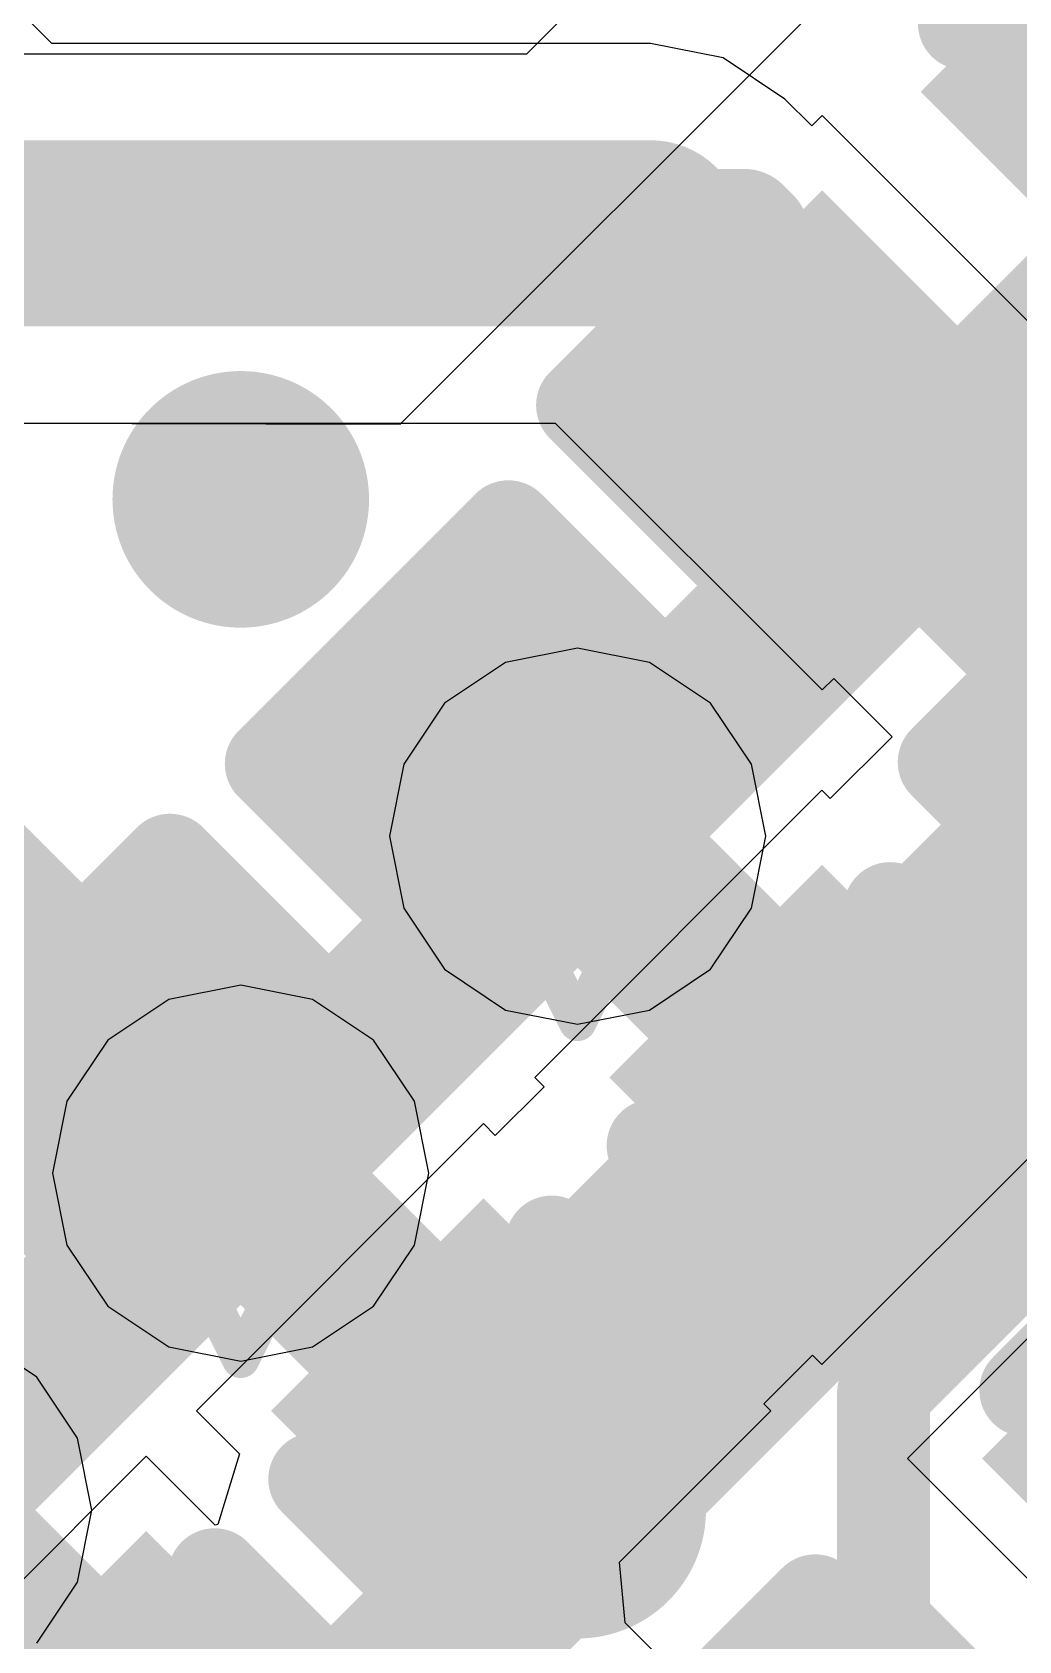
# Model space of a CAD drawing. Header units: inches. Extents: x -6 to 283, y -12 to 154.
# Drawn here: x 50.446 to 51.792, y 9.936 to 12.131 of the extents above; entities that cross this region are included whole.
import ezdxf

# ---------------------------------------------------------------- set-up
doc = ezdxf.new("R2010")
doc.units = ezdxf.units.IN
for name, color, linetype in [('Bottom Layer', 5, 'Continuous'), ('Bottom Overlay', 54, 'Continuous'), ('Bottom Paste', 16, 'Continuous'), ('Bottom Solder', 6, 'Continuous'), ('Drill Drawing', 1, 'Continuous'), ('GND-1', 16, 'Continuous'), ('GND-2', 90, 'Continuous'), ('GND-3', 216, 'Continuous'), ('GND-4', 54, 'Continuous'), ('PWR-1', 156, 'Continuous'), ('PWR-2', 130, 'Continuous'), ('Signal L1', 76, 'Continuous'), ('Signal L2', 6, 'Continuous'), ('Top Layer', 1, 'Continuous'), ('Top Paste', 8, 'Continuous'), ('Top Solder', 216, 'Continuous'), ('Via Holes', 16, 'Continuous')]:
    doc.layers.add(name, color=color, linetype=linetype)

# ---------------------------------------------------------------- blocks, each defined once
blk = doc.blocks.new('BGA_565_15_5_14_4__57')
at = {"layer": 'Top Layer'}
h = blk.add_hatch(color=1, dxfattribs=at)
edge = h.paths.add_edge_path()
edge.add_arc((0.32500062, -3.5749992), 0.12499848, 0, 360)
h = blk.add_hatch(color=1, dxfattribs=at)
edge = h.paths.add_edge_path()
edge.add_arc((0.9749993199999999, -3.5749992), 0.12499848, 0, 360)
h = blk.add_hatch(color=1, dxfattribs=at)
edge = h.paths.add_edge_path()
edge.add_arc((-0.32500062, -4.22500044), 0.12499848, 0, 360)
h = blk.add_hatch(color=1, dxfattribs=at)
edge = h.paths.add_edge_path()
edge.add_arc((0.32500062, -4.22500044), 0.12499848, 0, 360)
h = blk.add_hatch(color=1, dxfattribs=at)
edge = h.paths.add_edge_path()
edge.add_arc((0.9749993199999999, -4.22500044), 0.12499848, 0, 360)
h = blk.add_hatch(color=1, dxfattribs=at)
edge = h.paths.add_edge_path()
edge.add_arc((0.32500062, -4.87499914), 0.12499848, 0, 360)
at = {"layer": 'Top Paste'}
h = blk.add_hatch(color=8, dxfattribs=at)
edge = h.paths.add_edge_path()
edge.add_arc((0.32500062, -3.5749992), 0.12499848, 0, 360)
h = blk.add_hatch(color=8, dxfattribs=at)
edge = h.paths.add_edge_path()
edge.add_arc((0.9749993199999999, -3.5749992), 0.12499848, 0, 360)
h = blk.add_hatch(color=8, dxfattribs=at)
edge = h.paths.add_edge_path()
edge.add_arc((-0.32500062, -4.22500044), 0.12499848, 0, 360)
h = blk.add_hatch(color=8, dxfattribs=at)
edge = h.paths.add_edge_path()
edge.add_arc((0.32500062, -4.22500044), 0.12499848, 0, 360)
h = blk.add_hatch(color=8, dxfattribs=at)
edge = h.paths.add_edge_path()
edge.add_arc((0.9749993199999999, -4.22500044), 0.12499848, 0, 360)
h = blk.add_hatch(color=8, dxfattribs=at)
edge = h.paths.add_edge_path()
edge.add_arc((0.32500062, -4.87499914), 0.12499848, 0, 360)
at = {"layer": 'Top Solder'}
h = blk.add_hatch(color=216, dxfattribs=at)
edge = h.paths.add_edge_path()
edge.add_arc((0.32500062, -3.5749992), 0.17499838, 0, 360)
h = blk.add_hatch(color=216, dxfattribs=at)
edge = h.paths.add_edge_path()
edge.add_arc((0.9749993199999999, -3.5749992), 0.17499838, 0, 360)
h = blk.add_hatch(color=216, dxfattribs=at)
edge = h.paths.add_edge_path()
edge.add_arc((-0.32500062, -4.22500044), 0.17499838, 0, 360)
h = blk.add_hatch(color=216, dxfattribs=at)
edge = h.paths.add_edge_path()
edge.add_arc((0.32500062, -4.22500044), 0.17499838, 0, 360)
h = blk.add_hatch(color=216, dxfattribs=at)
edge = h.paths.add_edge_path()
edge.add_arc((0.9749993199999999, -4.22500044), 0.17499838, 0, 360)
h = blk.add_hatch(color=216, dxfattribs=at)
edge = h.paths.add_edge_path()
edge.add_arc((0.32500062, -4.87499914), 0.17499838, 0, 360)
blk = doc.blocks.new('CAP_0201_B_315')
at = {"layer": 'Bottom Layer'}
for points in [[(-0.44999656, 0.1499997), (-0.14999716, 0.1499997), (-0.14999716, -0.1499997), (-0.44999656, -0.1499997)], [(0.14999716, 0.1499997), (0.44999656, 0.1499997), (0.44999656, -0.1499997), (0.14999716, -0.1499997)]]:
    blk.add_hatch(color=5, dxfattribs=at).paths.add_polyline_path(points)
at = {"layer": 'Bottom Paste'}
for points in [[(-0.44999656, 0.1499997), (-0.14999716, 0.1499997), (-0.14999716, -0.1499997), (-0.44999656, -0.1499997)], [(0.14999716, 0.1499997), (0.44999656, 0.1499997), (0.44999656, -0.1499997), (0.14999716, -0.1499997)]]:
    blk.add_hatch(color=16, dxfattribs=at).paths.add_polyline_path(points)
at = {"layer": 'Bottom Solder'}
for points in [[(-0.50499772, 0.20500086), (-0.094996, 0.20500086), (-0.094996, -0.20500086), (-0.50499772, -0.20500086)], [(0.094996, 0.20500086), (0.50499772, 0.20500086), (0.50499772, -0.20500086), (0.094996, -0.20500086)]]:
    blk.add_hatch(color=6, dxfattribs=at).paths.add_polyline_path(points)
at = {"layer": 'Bottom Overlay'}
for points in [[(-0.2032, 0.2286, 0.127, 0.127, 0), (-0.5334, 0.2286, 0.127, 0.127, 0)], [(-0.5334, -0.2286, 0.127, 0.127, 0), (-0.5334, 0.2286, 0.127, 0.127, 0)], [(0.5334, 0.2286, 0.127, 0.127, 0), (0.2032, 0.2286, 0.127, 0.127, 0)], [(0.5334, -0.2286, 0.127, 0.127, 0), (0.5334, 0.2286, 0.127, 0.127, 0)], [(-0.2032, -0.2286, 0.127, 0.127, 0), (-0.5334, -0.2286, 0.127, 0.127, 0)], [(0.5334, -0.2286, 0.127, 0.127, 0), (0.2032, -0.2286, 0.127, 0.127, 0)]]:
    blk.add_lwpolyline(points, format="xyseb", dxfattribs=at)
for points in [[(-0.5651499999999999, 0.2286, 0.0635, 0.0635, 1), (-0.5016499999999999, 0.2286, 0.0635, 0.0635, 1)], [(-0.5651499999999999, 0.2286, 0.0635, 0.0635, 1), (-0.5016499999999999, 0.2286, 0.0635, 0.0635, 1)], [(-0.23495, 0.2286, 0.0635, 0.0635, 1), (-0.17145, 0.2286, 0.0635, 0.0635, 1)], [(0.17145, 0.2286, 0.0635, 0.0635, 1), (0.23495, 0.2286, 0.0635, 0.0635, 1)], [(0.5016499999999999, 0.2286, 0.0635, 0.0635, 1), (0.5651499999999999, 0.2286, 0.0635, 0.0635, 1)], [(0.5016499999999999, 0.2286, 0.0635, 0.0635, 1), (0.5651499999999999, 0.2286, 0.0635, 0.0635, 1)], [(-0.5651499999999999, -0.2286, 0.0635, 0.0635, 1), (-0.5016499999999999, -0.2286, 0.0635, 0.0635, 1)], [(-0.5651499999999999, -0.2286, 0.0635, 0.0635, 1), (-0.5016499999999999, -0.2286, 0.0635, 0.0635, 1)], [(-0.23495, -0.2286, 0.0635, 0.0635, 1), (-0.17145, -0.2286, 0.0635, 0.0635, 1)], [(0.17145, -0.2286, 0.0635, 0.0635, 1), (0.23495, -0.2286, 0.0635, 0.0635, 1)], [(0.5016499999999999, -0.2286, 0.0635, 0.0635, 1), (0.5651499999999999, -0.2286, 0.0635, 0.0635, 1)], [(0.5016499999999999, -0.2286, 0.0635, 0.0635, 1), (0.5651499999999999, -0.2286, 0.0635, 0.0635, 1)]]:
    blk.add_lwpolyline(points, format="xyseb", close=True, dxfattribs=at)
blk = doc.blocks.new('CAP_0201_B_317')
at = {"layer": 'Bottom Layer'}
for points in [[(-0.44999656, 0.1499997), (-0.14999716, 0.1499997), (-0.14999716, -0.1499997), (-0.44999656, -0.1499997)], [(0.14999716, 0.1499997), (0.44999656, 0.1499997), (0.44999656, -0.1499997), (0.14999716, -0.1499997)]]:
    blk.add_hatch(color=5, dxfattribs=at).paths.add_polyline_path(points)
at = {"layer": 'Bottom Paste'}
for points in [[(-0.44999656, 0.1499997), (-0.14999716, 0.1499997), (-0.14999716, -0.1499997), (-0.44999656, -0.1499997)], [(0.14999716, 0.1499997), (0.44999656, 0.1499997), (0.44999656, -0.1499997), (0.14999716, -0.1499997)]]:
    blk.add_hatch(color=16, dxfattribs=at).paths.add_polyline_path(points)
at = {"layer": 'Bottom Solder'}
for points in [[(-0.50499772, 0.20500086), (-0.094996, 0.20500086), (-0.094996, -0.20500086), (-0.50499772, -0.20500086)], [(0.094996, 0.20500086), (0.50499772, 0.20500086), (0.50499772, -0.20500086), (0.094996, -0.20500086)]]:
    blk.add_hatch(color=6, dxfattribs=at).paths.add_polyline_path(points)
at = {"layer": 'Bottom Overlay'}
for points in [[(-0.5334, 0.2286, 0.127, 0.127, 0), (-0.2032, 0.2286, 0.127, 0.127, 0)], [(-0.5334, -0.2286, 0.127, 0.127, 0), (-0.5334, 0.2286, 0.127, 0.127, 0)], [(0.2032, 0.2286, 0.127, 0.127, 0), (0.5334, 0.2286, 0.127, 0.127, 0)], [(0.5334, -0.2286, 0.127, 0.127, 0), (0.5334, 0.2286, 0.127, 0.127, 0)], [(-0.5334, -0.2286, 0.127, 0.127, 0), (-0.2032, -0.2286, 0.127, 0.127, 0)], [(0.2032, -0.2286, 0.127, 0.127, 0), (0.5334, -0.2286, 0.127, 0.127, 0)]]:
    blk.add_lwpolyline(points, format="xyseb", dxfattribs=at)
for points in [[(-0.5651499999999999, 0.2286, 0.0635, 0.0635, 1), (-0.5016499999999999, 0.2286, 0.0635, 0.0635, 1)], [(-0.5651499999999999, 0.2286, 0.0635, 0.0635, 1), (-0.5016499999999999, 0.2286, 0.0635, 0.0635, 1)], [(-0.23495, 0.2286, 0.0635, 0.0635, 1), (-0.17145, 0.2286, 0.0635, 0.0635, 1)], [(0.17145, 0.2286, 0.0635, 0.0635, 1), (0.23495, 0.2286, 0.0635, 0.0635, 1)], [(0.5016499999999999, 0.2286, 0.0635, 0.0635, 1), (0.5651499999999999, 0.2286, 0.0635, 0.0635, 1)], [(0.5016499999999999, 0.2286, 0.0635, 0.0635, 1), (0.5651499999999999, 0.2286, 0.0635, 0.0635, 1)], [(-0.5651499999999999, -0.2286, 0.0635, 0.0635, 1), (-0.5016499999999999, -0.2286, 0.0635, 0.0635, 1)], [(-0.5651499999999999, -0.2286, 0.0635, 0.0635, 1), (-0.5016499999999999, -0.2286, 0.0635, 0.0635, 1)], [(-0.23495, -0.2286, 0.0635, 0.0635, 1), (-0.17145, -0.2286, 0.0635, 0.0635, 1)], [(0.17145, -0.2286, 0.0635, 0.0635, 1), (0.23495, -0.2286, 0.0635, 0.0635, 1)], [(0.5016499999999999, -0.2286, 0.0635, 0.0635, 1), (0.5651499999999999, -0.2286, 0.0635, 0.0635, 1)], [(0.5016499999999999, -0.2286, 0.0635, 0.0635, 1), (0.5651499999999999, -0.2286, 0.0635, 0.0635, 1)]]:
    blk.add_lwpolyline(points, format="xyseb", close=True, dxfattribs=at)
blk = doc.blocks.new('CAP_0201_B_320')
at = {"layer": 'Bottom Layer'}
for points in [[(-0.44999656, 0.1499997), (-0.14999716, 0.1499997), (-0.14999716, -0.1499997), (-0.44999656, -0.1499997)], [(0.14999716, 0.1499997), (0.44999656, 0.1499997), (0.44999656, -0.1499997), (0.14999716, -0.1499997)]]:
    blk.add_hatch(color=5, dxfattribs=at).paths.add_polyline_path(points)
at = {"layer": 'Bottom Paste'}
for points in [[(-0.44999656, 0.1499997), (-0.14999716, 0.1499997), (-0.14999716, -0.1499997), (-0.44999656, -0.1499997)], [(0.14999716, 0.1499997), (0.44999656, 0.1499997), (0.44999656, -0.1499997), (0.14999716, -0.1499997)]]:
    blk.add_hatch(color=16, dxfattribs=at).paths.add_polyline_path(points)
at = {"layer": 'Bottom Solder'}
for points in [[(-0.50499772, 0.20500086), (-0.094996, 0.20500086), (-0.094996, -0.20500086), (-0.50499772, -0.20500086)], [(0.094996, 0.20500086), (0.50499772, 0.20500086), (0.50499772, -0.20500086), (0.094996, -0.20500086)]]:
    blk.add_hatch(color=6, dxfattribs=at).paths.add_polyline_path(points)
at = {"layer": 'Bottom Overlay'}
for points in [[(-0.2032, 0.2286, 0.127, 0.127, 0), (-0.5334, 0.2286, 0.127, 0.127, 0)], [(-0.5334, 0.2286, 0.127, 0.127, 0), (-0.5334, -0.2286, 0.127, 0.127, 0)], [(0.5334, 0.2286, 0.127, 0.127, 0), (0.2032, 0.2286, 0.127, 0.127, 0)], [(0.5334, 0.2286, 0.127, 0.127, 0), (0.5334, -0.2286, 0.127, 0.127, 0)], [(-0.2032, -0.2286, 0.127, 0.127, 0), (-0.5334, -0.2286, 0.127, 0.127, 0)], [(0.5334, -0.2286, 0.127, 0.127, 0), (0.2032, -0.2286, 0.127, 0.127, 0)]]:
    blk.add_lwpolyline(points, format="xyseb", dxfattribs=at)
for points in [[(-0.5651499999999999, 0.2286, 0.0635, 0.0635, 1), (-0.5016499999999999, 0.2286, 0.0635, 0.0635, 1)], [(-0.5651499999999999, 0.2286, 0.0635, 0.0635, 1), (-0.5016499999999999, 0.2286, 0.0635, 0.0635, 1)], [(-0.23495, 0.2286, 0.0635, 0.0635, 1), (-0.17145, 0.2286, 0.0635, 0.0635, 1)], [(0.17145, 0.2286, 0.0635, 0.0635, 1), (0.23495, 0.2286, 0.0635, 0.0635, 1)], [(0.5016499999999999, 0.2286, 0.0635, 0.0635, 1), (0.5651499999999999, 0.2286, 0.0635, 0.0635, 1)], [(0.5016499999999999, 0.2286, 0.0635, 0.0635, 1), (0.5651499999999999, 0.2286, 0.0635, 0.0635, 1)], [(-0.5651499999999999, -0.2286, 0.0635, 0.0635, 1), (-0.5016499999999999, -0.2286, 0.0635, 0.0635, 1)], [(-0.5651499999999999, -0.2286, 0.0635, 0.0635, 1), (-0.5016499999999999, -0.2286, 0.0635, 0.0635, 1)], [(-0.23495, -0.2286, 0.0635, 0.0635, 1), (-0.17145, -0.2286, 0.0635, 0.0635, 1)], [(0.17145, -0.2286, 0.0635, 0.0635, 1), (0.23495, -0.2286, 0.0635, 0.0635, 1)], [(0.5016499999999999, -0.2286, 0.0635, 0.0635, 1), (0.5651499999999999, -0.2286, 0.0635, 0.0635, 1)], [(0.5016499999999999, -0.2286, 0.0635, 0.0635, 1), (0.5651499999999999, -0.2286, 0.0635, 0.0635, 1)]]:
    blk.add_lwpolyline(points, format="xyseb", close=True, dxfattribs=at)
blk = doc.blocks.new('CAP_0201_B_321')
at = {"layer": 'Bottom Layer'}
for points in [[(-0.44999656, 0.1499997), (-0.14999716, 0.1499997), (-0.14999716, -0.1499997), (-0.44999656, -0.1499997)], [(0.14999716, 0.1499997), (0.44999656, 0.1499997), (0.44999656, -0.1499997), (0.14999716, -0.1499997)]]:
    blk.add_hatch(color=5, dxfattribs=at).paths.add_polyline_path(points)
at = {"layer": 'Bottom Paste'}
for points in [[(-0.44999656, 0.1499997), (-0.14999716, 0.1499997), (-0.14999716, -0.1499997), (-0.44999656, -0.1499997)], [(0.14999716, 0.1499997), (0.44999656, 0.1499997), (0.44999656, -0.1499997), (0.14999716, -0.1499997)]]:
    blk.add_hatch(color=16, dxfattribs=at).paths.add_polyline_path(points)
at = {"layer": 'Bottom Solder'}
for points in [[(-0.50499772, 0.20500086), (-0.094996, 0.20500086), (-0.094996, -0.20500086), (-0.50499772, -0.20500086)], [(0.094996, 0.20500086), (0.50499772, 0.20500086), (0.50499772, -0.20500086), (0.094996, -0.20500086)]]:
    blk.add_hatch(color=6, dxfattribs=at).paths.add_polyline_path(points)
at = {"layer": 'Bottom Overlay'}
for points in [[(-0.2032, 0.2286, 0.127, 0.127, 0), (-0.5334, 0.2286, 0.127, 0.127, 0)], [(-0.5334, -0.2286, 0.127, 0.127, 0), (-0.5334, 0.2286, 0.127, 0.127, 0)], [(0.5334, 0.2286, 0.127, 0.127, 0), (0.2032, 0.2286, 0.127, 0.127, 0)], [(0.5334, -0.2286, 0.127, 0.127, 0), (0.5334, 0.2286, 0.127, 0.127, 0)], [(-0.2032, -0.2286, 0.127, 0.127, 0), (-0.5334, -0.2286, 0.127, 0.127, 0)], [(0.5334, -0.2286, 0.127, 0.127, 0), (0.2032, -0.2286, 0.127, 0.127, 0)]]:
    blk.add_lwpolyline(points, format="xyseb", dxfattribs=at)
for points in [[(-0.5651499999999999, 0.2286, 0.0635, 0.0635, 1), (-0.5016499999999999, 0.2286, 0.0635, 0.0635, 1)], [(-0.5651499999999999, 0.2286, 0.0635, 0.0635, 1), (-0.5016499999999999, 0.2286, 0.0635, 0.0635, 1)], [(-0.23495, 0.2286, 0.0635, 0.0635, 1), (-0.17145, 0.2286, 0.0635, 0.0635, 1)], [(0.17145, 0.2286, 0.0635, 0.0635, 1), (0.23495, 0.2286, 0.0635, 0.0635, 1)], [(0.5016499999999999, 0.2286, 0.0635, 0.0635, 1), (0.5651499999999999, 0.2286, 0.0635, 0.0635, 1)], [(0.5016499999999999, 0.2286, 0.0635, 0.0635, 1), (0.5651499999999999, 0.2286, 0.0635, 0.0635, 1)], [(-0.5651499999999999, -0.2286, 0.0635, 0.0635, 1), (-0.5016499999999999, -0.2286, 0.0635, 0.0635, 1)], [(-0.5651499999999999, -0.2286, 0.0635, 0.0635, 1), (-0.5016499999999999, -0.2286, 0.0635, 0.0635, 1)], [(-0.23495, -0.2286, 0.0635, 0.0635, 1), (-0.17145, -0.2286, 0.0635, 0.0635, 1)], [(0.17145, -0.2286, 0.0635, 0.0635, 1), (0.23495, -0.2286, 0.0635, 0.0635, 1)], [(0.5016499999999999, -0.2286, 0.0635, 0.0635, 1), (0.5651499999999999, -0.2286, 0.0635, 0.0635, 1)], [(0.5016499999999999, -0.2286, 0.0635, 0.0635, 1), (0.5651499999999999, -0.2286, 0.0635, 0.0635, 1)]]:
    blk.add_lwpolyline(points, format="xyseb", close=True, dxfattribs=at)
blk = doc.blocks.new('CAP_0201_B_329')
at = {"layer": 'Bottom Layer'}
for points in [[(-0.44999656, 0.1499997), (-0.14999716, 0.1499997), (-0.14999716, -0.1499997), (-0.44999656, -0.1499997)], [(0.14999716, 0.1499997), (0.44999656, 0.1499997), (0.44999656, -0.1499997), (0.14999716, -0.1499997)]]:
    blk.add_hatch(color=5, dxfattribs=at).paths.add_polyline_path(points)
at = {"layer": 'Bottom Paste'}
for points in [[(-0.44999656, 0.1499997), (-0.14999716, 0.1499997), (-0.14999716, -0.1499997), (-0.44999656, -0.1499997)], [(0.14999716, 0.1499997), (0.44999656, 0.1499997), (0.44999656, -0.1499997), (0.14999716, -0.1499997)]]:
    blk.add_hatch(color=16, dxfattribs=at).paths.add_polyline_path(points)
at = {"layer": 'Bottom Solder'}
for points in [[(-0.50499772, 0.20500086), (-0.094996, 0.20500086), (-0.094996, -0.20500086), (-0.50499772, -0.20500086)], [(0.094996, 0.20500086), (0.50499772, 0.20500086), (0.50499772, -0.20500086), (0.094996, -0.20500086)]]:
    blk.add_hatch(color=6, dxfattribs=at).paths.add_polyline_path(points)
at = {"layer": 'Bottom Overlay'}
for points in [[(-0.5334, 0.2286, 0.127, 0.127, 0), (-0.2032, 0.2286, 0.127, 0.127, 0)], [(-0.5334, 0.2286, 0.127, 0.127, 0), (-0.5334, -0.2286, 0.127, 0.127, 0)], [(0.2032, 0.2286, 0.127, 0.127, 0), (0.5334, 0.2286, 0.127, 0.127, 0)], [(0.5334, 0.2286, 0.127, 0.127, 0), (0.5334, -0.2286, 0.127, 0.127, 0)], [(-0.5334, -0.2286, 0.127, 0.127, 0), (-0.2032, -0.2286, 0.127, 0.127, 0)], [(0.2032, -0.2286, 0.127, 0.127, 0), (0.5334, -0.2286, 0.127, 0.127, 0)]]:
    blk.add_lwpolyline(points, format="xyseb", dxfattribs=at)
for points in [[(-0.5651499999999999, 0.2286, 0.0635, 0.0635, 1), (-0.5016499999999999, 0.2286, 0.0635, 0.0635, 1)], [(-0.5651499999999999, 0.2286, 0.0635, 0.0635, 1), (-0.5016499999999999, 0.2286, 0.0635, 0.0635, 1)], [(-0.23495, 0.2286, 0.0635, 0.0635, 1), (-0.17145, 0.2286, 0.0635, 0.0635, 1)], [(0.17145, 0.2286, 0.0635, 0.0635, 1), (0.23495, 0.2286, 0.0635, 0.0635, 1)], [(0.5016499999999999, 0.2286, 0.0635, 0.0635, 1), (0.5651499999999999, 0.2286, 0.0635, 0.0635, 1)], [(0.5016499999999999, 0.2286, 0.0635, 0.0635, 1), (0.5651499999999999, 0.2286, 0.0635, 0.0635, 1)], [(-0.5651499999999999, -0.2286, 0.0635, 0.0635, 1), (-0.5016499999999999, -0.2286, 0.0635, 0.0635, 1)], [(-0.5651499999999999, -0.2286, 0.0635, 0.0635, 1), (-0.5016499999999999, -0.2286, 0.0635, 0.0635, 1)], [(-0.23495, -0.2286, 0.0635, 0.0635, 1), (-0.17145, -0.2286, 0.0635, 0.0635, 1)], [(0.17145, -0.2286, 0.0635, 0.0635, 1), (0.23495, -0.2286, 0.0635, 0.0635, 1)], [(0.5016499999999999, -0.2286, 0.0635, 0.0635, 1), (0.5651499999999999, -0.2286, 0.0635, 0.0635, 1)], [(0.5016499999999999, -0.2286, 0.0635, 0.0635, 1), (0.5651499999999999, -0.2286, 0.0635, 0.0635, 1)]]:
    blk.add_lwpolyline(points, format="xyseb", close=True, dxfattribs=at)
blk = doc.blocks.new('CAP_0201_B_337')
at = {"layer": 'Bottom Layer'}
for points in [[(-0.44999656, 0.1499997), (-0.14999716, 0.1499997), (-0.14999716, -0.1499997), (-0.44999656, -0.1499997)], [(0.14999716, 0.1499997), (0.44999656, 0.1499997), (0.44999656, -0.1499997), (0.14999716, -0.1499997)]]:
    blk.add_hatch(color=5, dxfattribs=at).paths.add_polyline_path(points)
at = {"layer": 'Bottom Paste'}
for points in [[(-0.44999656, 0.1499997), (-0.14999716, 0.1499997), (-0.14999716, -0.1499997), (-0.44999656, -0.1499997)], [(0.14999716, 0.1499997), (0.44999656, 0.1499997), (0.44999656, -0.1499997), (0.14999716, -0.1499997)]]:
    blk.add_hatch(color=16, dxfattribs=at).paths.add_polyline_path(points)
at = {"layer": 'Bottom Solder'}
for points in [[(-0.50499772, 0.20500086), (-0.094996, 0.20500086), (-0.094996, -0.20500086), (-0.50499772, -0.20500086)], [(0.094996, 0.20500086), (0.50499772, 0.20500086), (0.50499772, -0.20500086), (0.094996, -0.20500086)]]:
    blk.add_hatch(color=6, dxfattribs=at).paths.add_polyline_path(points)
at = {"layer": 'Bottom Overlay'}
for points in [[(-0.5334, 0.2286, 0.127, 0.127, 0), (-0.2032, 0.2286, 0.127, 0.127, 0)], [(-0.5334, -0.2286, 0.127, 0.127, 0), (-0.5334, 0.2286, 0.127, 0.127, 0)], [(0.2032, 0.2286, 0.127, 0.127, 0), (0.5334, 0.2286, 0.127, 0.127, 0)], [(0.5334, -0.2286, 0.127, 0.127, 0), (0.5334, 0.2286, 0.127, 0.127, 0)], [(-0.5334, -0.2286, 0.127, 0.127, 0), (-0.2032, -0.2286, 0.127, 0.127, 0)], [(0.2032, -0.2286, 0.127, 0.127, 0), (0.5334, -0.2286, 0.127, 0.127, 0)]]:
    blk.add_lwpolyline(points, format="xyseb", dxfattribs=at)
for points in [[(-0.5651499999999999, 0.2286, 0.0635, 0.0635, 1), (-0.5016499999999999, 0.2286, 0.0635, 0.0635, 1)], [(-0.5651499999999999, 0.2286, 0.0635, 0.0635, 1), (-0.5016499999999999, 0.2286, 0.0635, 0.0635, 1)], [(-0.23495, 0.2286, 0.0635, 0.0635, 1), (-0.17145, 0.2286, 0.0635, 0.0635, 1)], [(0.17145, 0.2286, 0.0635, 0.0635, 1), (0.23495, 0.2286, 0.0635, 0.0635, 1)], [(0.5016499999999999, 0.2286, 0.0635, 0.0635, 1), (0.5651499999999999, 0.2286, 0.0635, 0.0635, 1)], [(0.5016499999999999, 0.2286, 0.0635, 0.0635, 1), (0.5651499999999999, 0.2286, 0.0635, 0.0635, 1)], [(-0.5651499999999999, -0.2286, 0.0635, 0.0635, 1), (-0.5016499999999999, -0.2286, 0.0635, 0.0635, 1)], [(-0.5651499999999999, -0.2286, 0.0635, 0.0635, 1), (-0.5016499999999999, -0.2286, 0.0635, 0.0635, 1)], [(-0.23495, -0.2286, 0.0635, 0.0635, 1), (-0.17145, -0.2286, 0.0635, 0.0635, 1)], [(0.17145, -0.2286, 0.0635, 0.0635, 1), (0.23495, -0.2286, 0.0635, 0.0635, 1)], [(0.5016499999999999, -0.2286, 0.0635, 0.0635, 1), (0.5651499999999999, -0.2286, 0.0635, 0.0635, 1)], [(0.5016499999999999, -0.2286, 0.0635, 0.0635, 1), (0.5651499999999999, -0.2286, 0.0635, 0.0635, 1)]]:
    blk.add_lwpolyline(points, format="xyseb", close=True, dxfattribs=at)

msp = doc.modelspace()

# ---------------------------------------------------------------- hatches: boundary and pattern name
at = {"layer": 'Bottom Layer'}
h = msp.add_hatch(color=5, dxfattribs=at)
edge = h.paths.add_edge_path()
edge.add_arc((51.19046912, 11.03370158), 0.1499997, 0, 360)
h = msp.add_hatch(color=5, dxfattribs=at)
edge = h.paths.add_edge_path()
edge.add_arc((50.73085104, 10.57408096), 0.1499997, 0, 360)
at = {"layer": 'GND-1'}
h = msp.add_hatch(color=16, dxfattribs=at)
edge = h.paths.add_edge_path()
edge.add_arc((51.19046912, 11.03370158), 0.1499997, 0, 360)
h = msp.add_hatch(color=16, dxfattribs=at)
edge = h.paths.add_edge_path()
edge.add_arc((50.73085104, 10.57408096), 0.1499997, 0, 360)
at = {"layer": 'GND-2'}
h = msp.add_hatch(color=90, dxfattribs=at)
edge = h.paths.add_edge_path()
edge.add_arc((51.19046912, 11.03370158), 0.1499997, 0, 360)
h = msp.add_hatch(color=90, dxfattribs=at)
edge = h.paths.add_edge_path()
edge.add_arc((50.73085104, 10.57408096), 0.1499997, 0, 360)
at = {"layer": 'GND-3'}
h = msp.add_hatch(color=216, dxfattribs=at)
edge = h.paths.add_edge_path()
edge.add_arc((51.19046912, 11.03370158), 0.1499997, 0, 360)
h = msp.add_hatch(color=216, dxfattribs=at)
edge = h.paths.add_edge_path()
edge.add_arc((50.73085104, 10.57408096), 0.1499997, 0, 360)
at = {"layer": 'GND-4'}
h = msp.add_hatch(color=54, dxfattribs=at)
edge = h.paths.add_edge_path()
edge.add_arc((51.19046912, 11.03370158), 0.1499997, 0, 360)
h = msp.add_hatch(color=54, dxfattribs=at)
edge = h.paths.add_edge_path()
edge.add_arc((50.73085104, 10.57408096), 0.1499997, 0, 360)
at = {"layer": 'PWR-1'}
h = msp.add_hatch(color=156, dxfattribs=at)
edge = h.paths.add_edge_path()
edge.add_arc((51.19046912, 11.03370158), 0.1499997, 0, 360)
h = msp.add_hatch(color=156, dxfattribs=at)
edge = h.paths.add_edge_path()
edge.add_arc((50.73085104, 10.57408096), 0.1499997, 0, 360)
at = {"layer": 'PWR-2'}
h = msp.add_hatch(color=130, dxfattribs=at)
edge = h.paths.add_edge_path()
edge.add_arc((51.19046912, 11.03370158), 0.1499997, 0, 360)
h = msp.add_hatch(color=130, dxfattribs=at)
edge = h.paths.add_edge_path()
edge.add_arc((50.73085104, 10.57408096), 0.1499997, 0, 360)
at = {"layer": 'Signal L1'}
h = msp.add_hatch(color=76, dxfattribs=at)
edge = h.paths.add_edge_path()
edge.add_arc((51.19046912, 11.03370158), 0.1499997, 0, 360)
h = msp.add_hatch(color=76, dxfattribs=at)
edge = h.paths.add_edge_path()
edge.add_arc((50.73085104, 10.57408096), 0.1499997, 0, 360)
at = {"layer": 'Signal L2'}
h = msp.add_hatch(color=6, dxfattribs=at)
edge = h.paths.add_edge_path()
edge.add_arc((51.19046912, 11.03370158), 0.1499997, 0, 360)
h = msp.add_hatch(color=6, dxfattribs=at)
edge = h.paths.add_edge_path()
edge.add_arc((50.73085104, 10.57408096), 0.1499997, 0, 360)
at = {"layer": 'Top Layer'}
h = msp.add_hatch(color=1, dxfattribs=at)
edge = h.paths.add_edge_path()
edge.add_arc((51.19046912, 11.03370158), 0.1499997, 0, 360)
h = msp.add_hatch(color=1, dxfattribs=at)
edge = h.paths.add_edge_path()
edge.add_arc((50.73085104, 10.57408096), 0.1499997, 0, 360)
at = {"layer": 'Via Holes'}
h = msp.add_hatch(color=7, dxfattribs=at)
edge = h.paths.add_edge_path()
edge.add_arc((51.19046912, 11.03370158), 0.07499858, 0, 360)
h = msp.add_hatch(color=7, dxfattribs=at)
edge = h.paths.add_edge_path()
edge.add_arc((50.73085104, 10.57408096), 0.07499858, 0, 360)

# ---------------------------------------------------------------- linework, layer by layer
at = {"layer": 'Bottom Layer'}
for p, q in [((50.47310708, 12.11512944), (47.53271925999999, 15.05551726)), ((51.29008283999999, 12.11512944), (50.47310708, 12.11512944)), ((51.38918855999999, 12.0954165), (51.29008283999999, 12.11512944)), ((51.47320668, 12.03927742), (51.38918855999999, 12.0954165)), ((51.50989698, 12.00258966), (51.47320668, 12.03927742)), ((51.52400668, 12.01669936), (51.50989698, 12.00258966)), ((51.91574326, 11.62496278), (51.52400668, 12.01669936)), ((50.36583526, 11.59717772), (51.16005516, 11.59717772)), ((51.16005516, 11.59717772), (51.52400668, 11.2332262)), ((51.52400668, 11.2332262), (51.53976738, 11.2489869)), ((51.53976738, 11.2489869), (51.61933542, 11.16941886)), ((51.61933542, 11.16941886), (51.53507346, 11.0851569)), ((51.52365107999999, 11.09657928), (51.1319145, 10.7048427)), ((51.53507346, 11.0851569), (51.52365107999999, 11.09657928)), ((51.14466021999999, 10.69209698), (51.07820112, 10.62564042)), ((51.1319145, 10.7048427), (51.14466021999999, 10.69209698)), ((51.52365107999999, 10.31310612), (51.91538766, 10.7048427)), ((51.06209244, 10.6417491), (50.67035585999999, 10.25001252)), ((51.07820112, 10.62564042), (51.06209244, 10.6417491)), ((52.03208796, 10.57660064), (51.64035137999999, 10.18486406)), ((51.4444488, 10.25939274), (51.5109079, 10.3258493)), ((51.5109079, 10.3258493), (51.52365107999999, 10.31310612)), ((50.67035585999999, 10.25001252), (50.72915178, 10.1912166)), ((51.24740068, 10.04358418), (51.45382901999999, 10.25001252)), ((51.45382901999999, 10.25001252), (51.4444488, 10.25939274)), ((50.60206796, 10.18789936), (50.40596979999999, 9.9918012)), ((50.69598954, 10.09397778), (50.60206796, 10.18789936)), ((50.72915178, 10.1912166), (50.69989098, 10.09475248)), ((51.64035137999999, 10.18486406), (51.93281967999999, 9.89239576)), ((50.69989098, 10.09475248), (50.69598954, 10.09397778)), ((51.2555363, 9.96097322), (51.24740068, 10.04358418)), ((51.62846672, 9.588042799999998), (51.2555363, 9.96097322))]:
    msp.add_line(p, q, dxfattribs=at)
for points in [[(47.34959542, 14.87239342, 0.254, 0.254, 0), (50.36583526, 11.85615358, 0.254, 0.254, 0)], [(50.36583526, 11.85615358, 0.254, 0.254, 0), (51.29008283999999, 11.85615358, 0.254, 0.254, 0)], [(51.29008283999999, 11.85615358, 0.254, 0.254, 0), (51.52127364, 11.62496278, 0.254, 0.254, 0)], [(51.52127364, 11.62496278, 0.254, 0.254, 0), (51.52400668, 11.62496278, 0.254, 0.254, 0)], [(51.53003918, 11.62496278, 0.254, 0.254, 0), (52.00081802, 11.15418394, 0.254, 0.254, 0)], [(51.52365107999999, 10.70748684, 0.254, 0.254, 0), (51.89780578, 11.08164154, 0.254, 0.254, 0)], [(51.89780578, 11.08164154, 0.254, 0.254, 0), (51.92827562, 11.08164154, 0.254, 0.254, 0)], [(51.05975818, 10.2409498, 0.254, 0.254, 0), (51.52365107999999, 10.7048427, 0.254, 0.254, 0)], [(51.60782668, 10.27403076, 0.127, 0.127, 0), (51.989101, 10.65530508, 0.127, 0.127, 0)], [(51.04391112, 10.2409498, 0.254, 0.254, 0), (51.05975818, 10.2409498, 0.254, 0.254, 0)], [(51.60782668, 9.76060278, 0.127, 0.127, 0), (51.60782668, 10.27403076, 0.127, 0.127, 0)]]:
    msp.add_lwpolyline(points, format="xyseb", dxfattribs=at)
for points in [[(50.30233526, 11.85615358, 0.127, 0.127, 1), (50.42933526, 11.85615358, 0.127, 0.127, 1)], [(50.30233526, 11.85615358, 0.127, 0.127, 1), (50.42933526, 11.85615358, 0.127, 0.127, 1)], [(51.22658283999999, 11.85615358, 0.127, 0.127, 1), (51.35358284, 11.85615358, 0.127, 0.127, 1)], [(51.22658283999999, 11.85615358, 0.127, 0.127, 1), (51.35358284, 11.85615358, 0.127, 0.127, 1)], [(51.45777363999999, 11.62496278, 0.127, 0.127, 1), (51.58477364, 11.62496278, 0.127, 0.127, 1)], [(51.45777363999999, 11.62496278, 0.127, 0.127, 1), (51.58477364, 11.62496278, 0.127, 0.127, 1)], [(51.46050667999999, 11.62496278, 0.127, 0.127, 1), (51.58750668, 11.62496278, 0.127, 0.127, 1)], [(51.46653918, 11.62496278, 0.127, 0.127, 1), (51.59353917999999, 11.62496278, 0.127, 0.127, 1)], [(51.83430578, 11.08164154, 0.127, 0.127, 1), (51.96130578, 11.08164154, 0.127, 0.127, 1)], [(51.83430578, 11.08164154, 0.127, 0.127, 1), (51.96130578, 11.08164154, 0.127, 0.127, 1)], [(51.46015108, 10.70748684, 0.127, 0.127, 1), (51.58715108000001, 10.70748684, 0.127, 0.127, 1)], [(51.46015108, 10.7048427, 0.127, 0.127, 1), (51.58715108000001, 10.7048427, 0.127, 0.127, 1)], [(50.98041112, 10.2409498, 0.127, 0.127, 1), (51.10741112, 10.2409498, 0.127, 0.127, 1)], [(50.99625818, 10.2409498, 0.127, 0.127, 1), (51.12325817999999, 10.2409498, 0.127, 0.127, 1)], [(50.99625818, 10.2409498, 0.127, 0.127, 1), (51.12325817999999, 10.2409498, 0.127, 0.127, 1)], [(51.57607668, 10.27403076, 0.0635, 0.0635, 1), (51.63957668, 10.27403076, 0.0635, 0.0635, 1)], [(51.57607668, 10.27403076, 0.0635, 0.0635, 1), (51.63957668, 10.27403076, 0.0635, 0.0635, 1)]]:
    msp.add_lwpolyline(points, format="xyseb", close=True, dxfattribs=at)
at = {"layer": 'Drill Drawing'}
for points in [[(50.93646912, 11.28770158, 0.0508, 0.0508, 0), (51.44446911999999, 11.28770158, 0.0508, 0.0508, 0)], [(50.93646912, 11.28770158, 0.0508, 0.0508, 0), (51.19046912, 10.77970158, 0.0508, 0.0508, 0)], [(51.19046912, 10.77970158, 0.0508, 0.0508, 0), (51.44446911999999, 11.28770158, 0.0508, 0.0508, 0)], [(50.47685104, 10.82808096, 0.0508, 0.0508, 0), (50.98485104, 10.82808096, 0.0508, 0.0508, 0)], [(50.47685104, 10.82808096, 0.0508, 0.0508, 0), (50.73085104, 10.32008096, 0.0508, 0.0508, 0)], [(50.73085104, 10.32008096, 0.0508, 0.0508, 0), (50.98485104, 10.82808096, 0.0508, 0.0508, 0)], [(50.01723042, 10.36846034, 0.0508, 0.0508, 0), (50.52523041999999, 10.36846034, 0.0508, 0.0508, 0)], [(50.27123041999999, 9.86046034, 0.0508, 0.0508, 0), (50.52523041999999, 10.36846034, 0.0508, 0.0508, 0)]]:
    msp.add_lwpolyline(points, format="xyseb", dxfattribs=at)
for points in [[(50.92376911999999, 11.28770158, 0.0254, 0.0254, 1), (50.94916912, 11.28770158, 0.0254, 0.0254, 1)], [(50.92376911999999, 11.28770158, 0.0254, 0.0254, 1), (50.94916912, 11.28770158, 0.0254, 0.0254, 1)], [(51.43176911999999, 11.28770158, 0.0254, 0.0254, 1), (51.45716912, 11.28770158, 0.0254, 0.0254, 1)], [(51.43176911999999, 11.28770158, 0.0254, 0.0254, 1), (51.45716912, 11.28770158, 0.0254, 0.0254, 1)], [(50.46415104, 10.82808096, 0.0254, 0.0254, 1), (50.48955103999999, 10.82808096, 0.0254, 0.0254, 1)], [(50.46415104, 10.82808096, 0.0254, 0.0254, 1), (50.48955103999999, 10.82808096, 0.0254, 0.0254, 1)], [(50.97215103999999, 10.82808096, 0.0254, 0.0254, 1), (50.99755103999999, 10.82808096, 0.0254, 0.0254, 1)], [(50.97215103999999, 10.82808096, 0.0254, 0.0254, 1), (50.99755103999999, 10.82808096, 0.0254, 0.0254, 1)], [(51.17776912, 10.77970158, 0.0254, 0.0254, 1), (51.20316912, 10.77970158, 0.0254, 0.0254, 1)], [(51.17776912, 10.77970158, 0.0254, 0.0254, 1), (51.20316912, 10.77970158, 0.0254, 0.0254, 1)], [(50.51253042, 10.36846034, 0.0254, 0.0254, 1), (50.53793042, 10.36846034, 0.0254, 0.0254, 1)], [(50.51253042, 10.36846034, 0.0254, 0.0254, 1), (50.53793042, 10.36846034, 0.0254, 0.0254, 1)], [(50.71815104, 10.32008096, 0.0254, 0.0254, 1), (50.74355104, 10.32008096, 0.0254, 0.0254, 1)], [(50.71815104, 10.32008096, 0.0254, 0.0254, 1), (50.74355104, 10.32008096, 0.0254, 0.0254, 1)]]:
    msp.add_lwpolyline(points, format="xyseb", close=True, dxfattribs=at)
at = {"layer": 'PWR-1'}
for p, q in [((51.40005976, 12.37988126), (51.12078168, 12.10060318)), ((50.94858491999999, 11.59596614), (51.53768965999999, 12.18507088)), ((51.12078168, 12.10060318), (46.53433416, 12.10060318)), ((46.81074966, 11.6050187), (50.94858491999999, 11.59596614)), ((51.19046912, 11.29023142), (51.09230065999999, 11.2707039)), ((51.28863758, 11.2707039), (51.19046912, 11.29023142)), ((51.09230065999999, 11.2707039), (51.00907501999999, 11.21509568)), ((51.37186322, 11.21509568), (51.28863758, 11.2707039)), ((51.00907501999999, 11.21509568), (50.95346679999999, 11.13187004)), ((51.42747144, 11.13187004), (51.37186322, 11.21509568)), ((50.95346679999999, 11.13187004), (50.93393928, 11.03370158)), ((51.44699895999999, 11.03370158), (51.42747144, 11.13187004)), ((50.93393928, 11.03370158), (50.95346679999999, 10.93553312)), ((51.42747144, 10.93553312), (51.44699895999999, 11.03370158)), ((50.95346679999999, 10.93553312), (51.00907501999999, 10.85230748)), ((51.37186322, 10.85230748), (51.42747144, 10.93553312)), ((51.00907501999999, 10.85230748), (51.09230065999999, 10.79669926)), ((51.28863758, 10.79669926), (51.37186322, 10.85230748)), ((50.73085104, 10.8306108), (50.63268257999999, 10.81108328)), ((50.82901949999999, 10.81108328), (50.73085104, 10.8306108)), ((50.63268257999999, 10.81108328), (50.54945694, 10.75547506)), ((50.91224513999999, 10.75547506), (50.82901949999999, 10.81108328)), ((51.09230065999999, 10.79669926), (51.19046912, 10.77717174)), ((51.19046912, 10.77717174), (51.28863758, 10.79669926)), ((50.54945694, 10.75547506), (50.49384872, 10.67224942)), ((50.96785336, 10.67224942), (50.91224513999999, 10.75547506)), ((50.49384872, 10.67224942), (50.4743212, 10.57408096)), ((50.98738088, 10.57408096), (50.96785336, 10.67224942)), ((50.4743212, 10.57408096), (50.49384872, 10.4759125)), ((50.96785336, 10.4759125), (50.98738088, 10.57408096)), ((50.49384872, 10.4759125), (50.54945694, 10.39268686)), ((50.91224513999999, 10.39268686), (50.96785336, 10.4759125)), ((50.54945694, 10.39268686), (50.63268257999999, 10.33707864)), ((50.82901949999999, 10.33707864), (50.91224513999999, 10.39268686)), ((50.45262452, 10.29585444), (50.36939887999999, 10.35146266)), ((50.63268257999999, 10.33707864), (50.73085104, 10.31755112)), ((50.73085104, 10.31755112), (50.82901949999999, 10.33707864)), ((50.50823274, 10.2126288), (50.45262452, 10.29585444)), ((50.52776025999999, 10.11446034), (50.50823274, 10.2126288)), ((50.50823274, 10.01629188), (50.52776025999999, 10.11446034)), ((50.45262452, 9.93306624), (50.50823274, 10.01629188))]:
    msp.add_line(p, q, dxfattribs=at)
for points in [[(46.68139508, 11.86784012, 0.1524, 0.1524, 0), (51.41745876, 11.86784012, 0.1524, 0.1524, 0)], [(51.41745876, 11.86784012, 0.1524, 0.1524, 0), (51.43052706, 11.85477182, 0.1524, 0.1524, 0)]]:
    msp.add_lwpolyline(points, format="xyseb", dxfattribs=at)
for points in [[(51.37935876, 11.86784012, 0.0762, 0.0762, 1), (51.45555876, 11.86784012, 0.0762, 0.0762, 1)], [(51.37935876, 11.86784012, 0.0762, 0.0762, 1), (51.45555876, 11.86784012, 0.0762, 0.0762, 1)], [(51.39242706, 11.85477182, 0.0762, 0.0762, 1), (51.46862706, 11.85477182, 0.0762, 0.0762, 1)]]:
    msp.add_lwpolyline(points, format="xyseb", close=True, dxfattribs=at)
at = {"layer": 'PWR-2'}
for p, q in [((51.19046912, 11.29023142), (51.09230065999999, 11.2707039)), ((51.28863758, 11.2707039), (51.19046912, 11.29023142)), ((51.09230065999999, 11.2707039), (51.00907501999999, 11.21509568)), ((51.37186322, 11.21509568), (51.28863758, 11.2707039)), ((51.00907501999999, 11.21509568), (50.95346679999999, 11.13187004)), ((51.42747144, 11.13187004), (51.37186322, 11.21509568)), ((50.95346679999999, 11.13187004), (50.93393928, 11.03370158)), ((51.44699895999999, 11.03370158), (51.42747144, 11.13187004)), ((50.93393928, 11.03370158), (50.95346679999999, 10.93553312)), ((51.42747144, 10.93553312), (51.44699895999999, 11.03370158)), ((50.95346679999999, 10.93553312), (51.00907501999999, 10.85230748)), ((51.37186322, 10.85230748), (51.42747144, 10.93553312)), ((51.00907501999999, 10.85230748), (51.09230065999999, 10.79669926)), ((51.28863758, 10.79669926), (51.37186322, 10.85230748)), ((50.73085104, 10.8306108), (50.63268257999999, 10.81108328)), ((50.82901949999999, 10.81108328), (50.73085104, 10.8306108)), ((50.63268257999999, 10.81108328), (50.54945694, 10.75547506)), ((50.91224513999999, 10.75547506), (50.82901949999999, 10.81108328)), ((51.09230065999999, 10.79669926), (51.19046912, 10.77717174)), ((51.19046912, 10.77717174), (51.28863758, 10.79669926)), ((50.54945694, 10.75547506), (50.49384872, 10.67224942)), ((50.96785336, 10.67224942), (50.91224513999999, 10.75547506)), ((50.49384872, 10.67224942), (50.4743212, 10.57408096)), ((50.98738088, 10.57408096), (50.96785336, 10.67224942)), ((50.4743212, 10.57408096), (50.49384872, 10.4759125)), ((50.96785336, 10.4759125), (50.98738088, 10.57408096)), ((50.49384872, 10.4759125), (50.54945694, 10.39268686)), ((50.91224513999999, 10.39268686), (50.96785336, 10.4759125)), ((50.54945694, 10.39268686), (50.63268257999999, 10.33707864)), ((50.82901949999999, 10.33707864), (50.91224513999999, 10.39268686)), ((50.45262452, 10.29585444), (50.36939887999999, 10.35146266)), ((50.63268257999999, 10.33707864), (50.73085104, 10.31755112)), ((50.73085104, 10.31755112), (50.82901949999999, 10.33707864)), ((50.50823274, 10.2126288), (50.45262452, 10.29585444)), ((50.52776025999999, 10.11446034), (50.50823274, 10.2126288)), ((50.50823274, 10.01629188), (50.52776025999999, 10.11446034)), ((50.45262452, 9.93306624), (50.50823274, 10.01629188))]:
    msp.add_line(p, q, dxfattribs=at)
at = {"layer": 'Signal L1'}
msp.add_lwpolyline([(51.19058342, 9.20761684, 0.1397, 0.1397, 0), (52.10971036, 10.12674378, 0.1397, 0.1397, 0)], format="xyseb", dxfattribs=at)
at = {"layer": 'Top Layer'}
for points in [[(51.65052408, 11.49308598, 0.254, 0.254, 0), (52.11009644, 11.95265834, 0.254, 0.254, 0)], [(51.19681658, 11.0390432, 0.254, 0.254, 0), (51.65638893999999, 11.49861556, 0.254, 0.254, 0)], [(50.27123041999999, 11.03370158, 0.254, 0.254, 0), (50.73085104, 10.57408096, 0.254, 0.254, 0)], [(50.73085104, 10.57408096, 0.254, 0.254, 0), (51.19046912, 11.03370158, 0.254, 0.254, 0)], [(51.19047166, 11.03370158, 0.254, 0.254, 0), (51.65008973999999, 10.57408096, 0.254, 0.254, 0)], [(51.19046912, 11.03370158, 0.2032, 0.2032, 0), (51.19047166, 11.03370158, 0.2032, 0.2032, 0)], [(50.27123041999999, 10.11446034, 0.254, 0.254, 0), (50.73085104, 10.57408096, 0.254, 0.254, 0)], [(50.73085104, 10.57408096, 0.254, 0.254, 0), (51.19046912, 10.11446034, 0.254, 0.254, 0)], [(51.19046912, 10.11446034, 0.254, 0.254, 0), (51.65008973999999, 10.57408096, 0.254, 0.254, 0)], [(50.7308485, 10.57408096, 0.2032, 0.2032, 0), (50.73085104, 10.57408096, 0.2032, 0.2032, 0)], [(50.27134471999999, 10.114407, 0.254, 0.254, 0), (50.73088152, 9.6548702, 0.254, 0.254, 0)], [(50.73088152, 9.6548702, 0.254, 0.254, 0), (51.19046912, 10.11446034, 0.254, 0.254, 0)]]:
    msp.add_lwpolyline(points, format="xyseb", dxfattribs=at)
for points in [[(51.58702407999999, 11.49308598, 0.127, 0.127, 1), (51.71402407999999, 11.49308598, 0.127, 0.127, 1)], [(51.59288893999999, 11.49861556, 0.127, 0.127, 1), (51.71988894, 11.49861556, 0.127, 0.127, 1)], [(51.12696911999999, 11.03370158, 0.127, 0.127, 1), (51.25396912, 11.03370158, 0.127, 0.127, 1)], [(51.12697166, 11.03370158, 0.127, 0.127, 1), (51.25397166, 11.03370158, 0.127, 0.127, 1)], [(51.13331657999999, 11.0390432, 0.127, 0.127, 1), (51.26031658, 11.0390432, 0.127, 0.127, 1)], [(51.13966911999999, 11.03370158, 0.1016, 0.1016, 1), (51.24126912, 11.03370158, 0.1016, 0.1016, 1)], [(51.13967165999999, 11.03370158, 0.1016, 0.1016, 1), (51.24127166, 11.03370158, 0.1016, 0.1016, 1)], [(50.66735103999999, 10.57408096, 0.127, 0.127, 1), (50.79435104, 10.57408096, 0.127, 0.127, 1)], [(50.66735103999999, 10.57408096, 0.127, 0.127, 1), (50.79435104, 10.57408096, 0.127, 0.127, 1)], [(50.66735103999999, 10.57408096, 0.127, 0.127, 1), (50.79435104, 10.57408096, 0.127, 0.127, 1)], [(50.66735103999999, 10.57408096, 0.127, 0.127, 1), (50.79435104, 10.57408096, 0.127, 0.127, 1)], [(51.58658973999999, 10.57408096, 0.127, 0.127, 1), (51.71358974, 10.57408096, 0.127, 0.127, 1)], [(51.58658973999999, 10.57408096, 0.127, 0.127, 1), (51.71358974, 10.57408096, 0.127, 0.127, 1)], [(50.6800485, 10.57408096, 0.1016, 0.1016, 1), (50.7816485, 10.57408096, 0.1016, 0.1016, 1)], [(50.68005104, 10.57408096, 0.1016, 0.1016, 1), (50.78165104, 10.57408096, 0.1016, 0.1016, 1)], [(51.12696911999999, 10.11446034, 0.127, 0.127, 1), (51.25396912, 10.11446034, 0.127, 0.127, 1)], [(51.12696911999999, 10.11446034, 0.127, 0.127, 1), (51.25396912, 10.11446034, 0.127, 0.127, 1)], [(51.12696911999999, 10.11446034, 0.127, 0.127, 1), (51.25396912, 10.11446034, 0.127, 0.127, 1)]]:
    msp.add_lwpolyline(points, format="xyseb", close=True, dxfattribs=at)

# ---------------------------------------------------------------- block references
for name, p, rotation in [('BGA_565_15_5_14_4__57', (54.40792014, 8.2759296), 225), ('CAP_0201_B_315', (51.73613732, 11.83709342), 225), ('CAP_0201_B_321', (52.22944342, 11.35027956), 225), ('CAP_0201_B_320', (51.31152044, 10.91697334), 135), ('CAP_0201_B_317', (50.8499618, 10.46214316), 315), ('CAP_0201_B_337', (50.38993731999999, 10.00829342), 315), ('CAP_0201_B_329', (51.81995731999999, 9.972733419999999), 45)]:
    msp.add_blockref(name, p, dxfattribs=dict(rotation=rotation))

doc.saveas('drawing.dxf')
